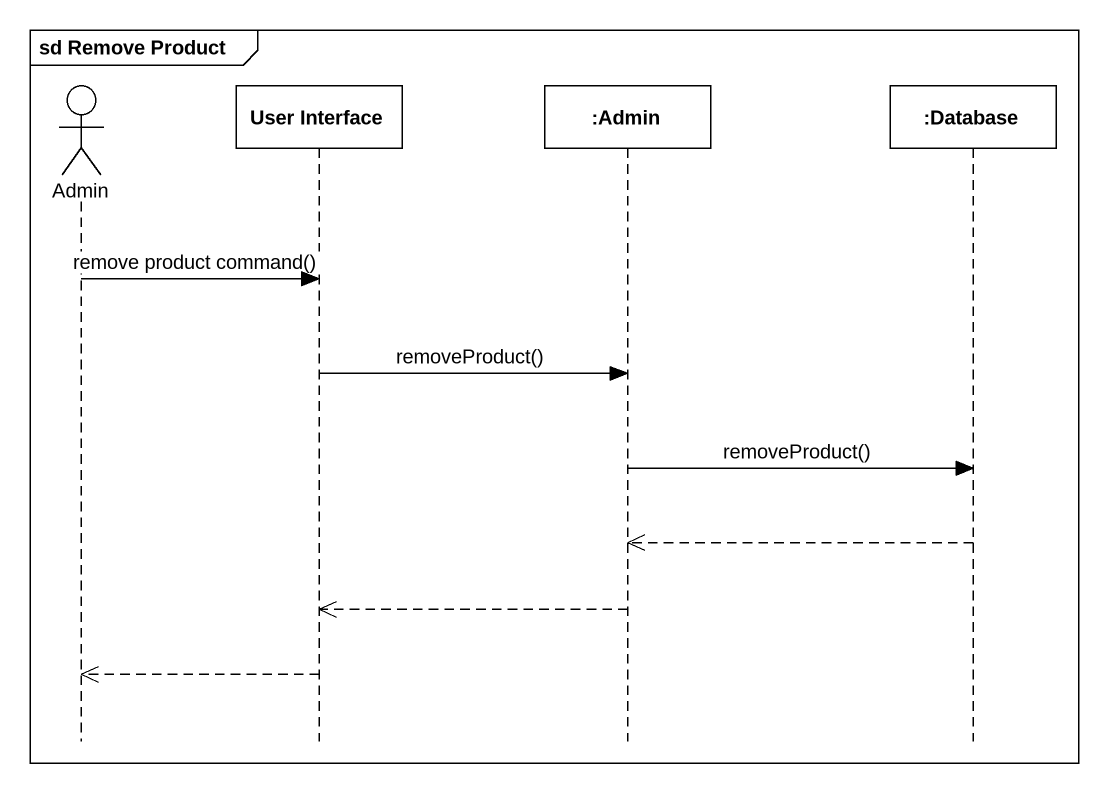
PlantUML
@startuml
mainframe sd Remove Product
hide footbox
actor Admin
participant "User Interface" as User_Interface
participant ":Admin" as Admin_2
participant ":Database" as Database_

Admin -> User_Interface : remove product command()
User_Interface -> Admin_2 : removeProduct()
Admin_2 -> Database_ : removeProduct()
Database_ -->> Admin_2
Admin_2 -->> User_Interface
User_Interface -->> Admin
@enduml
